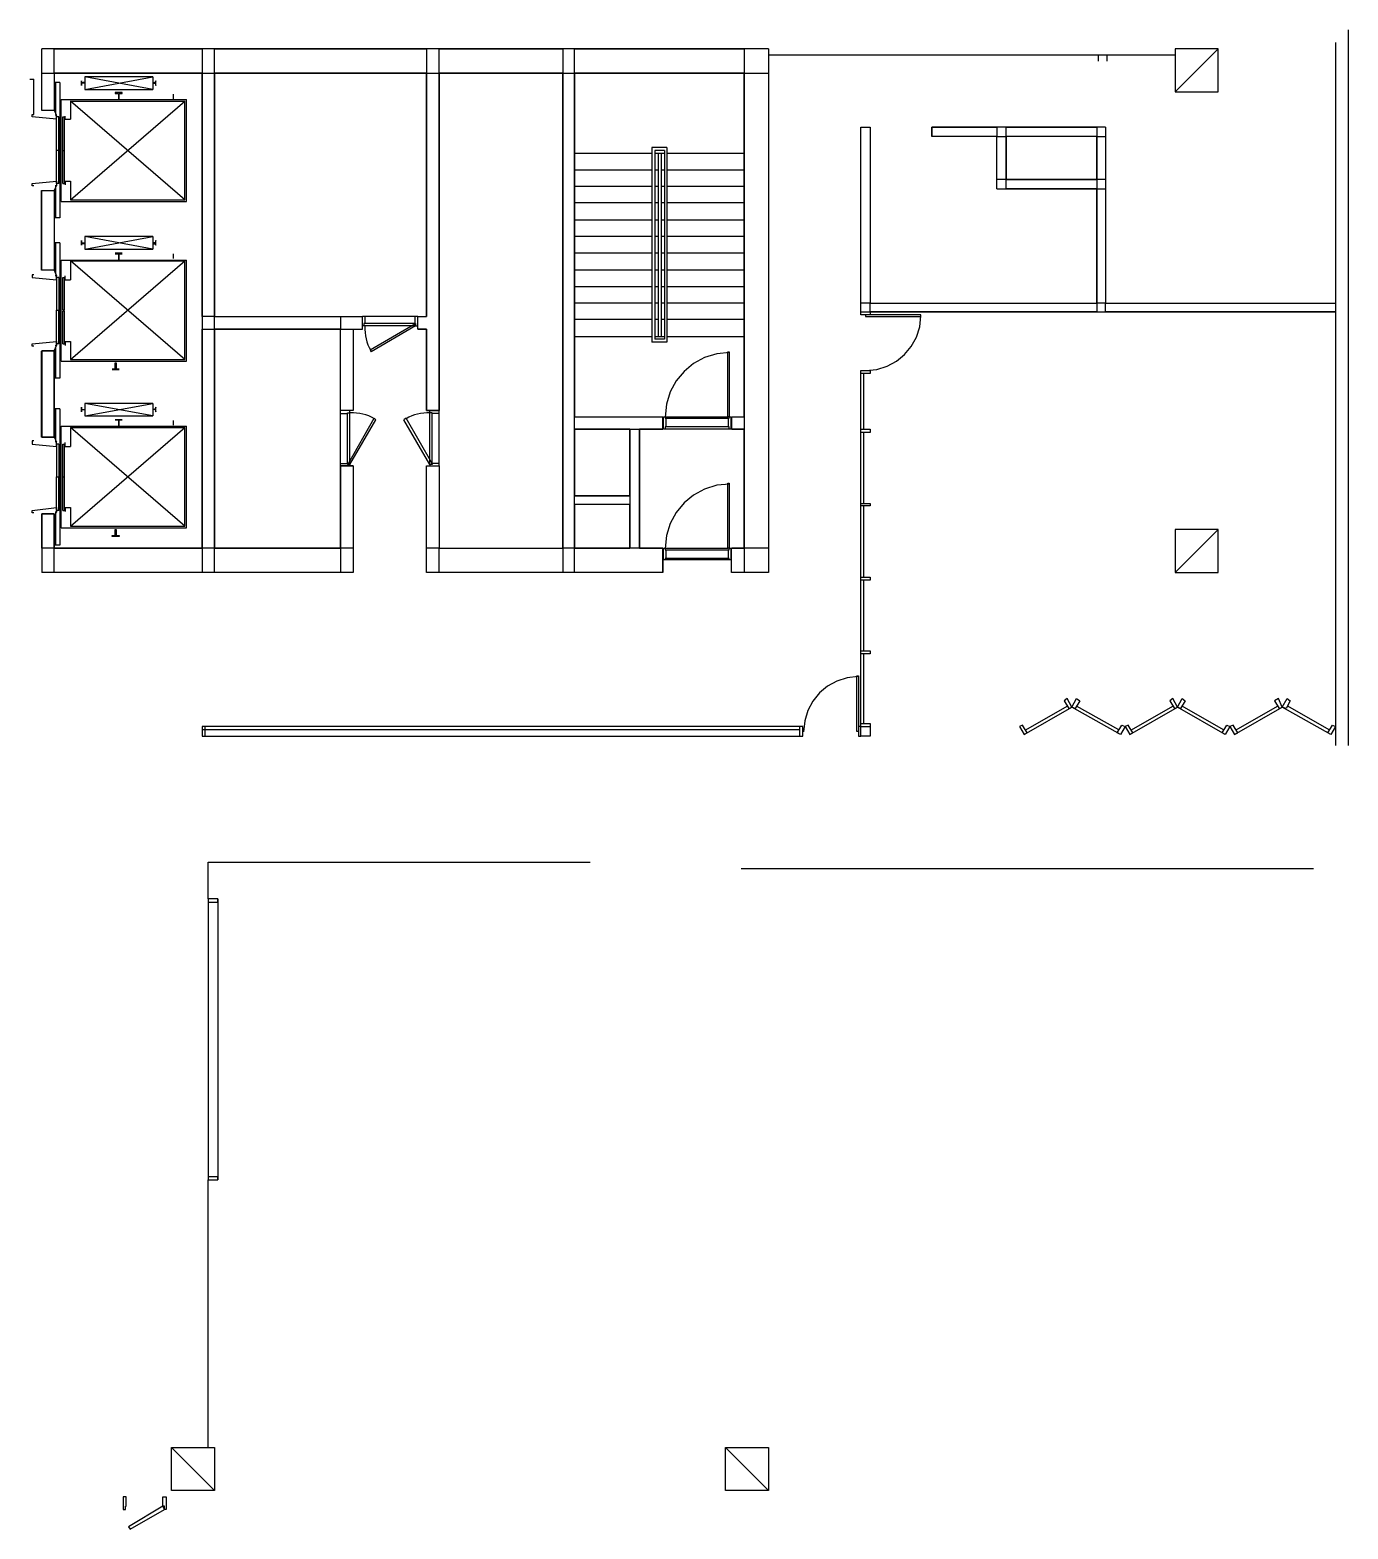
# Model space of a CAD drawing. Header units: millimetres. Extents: x -1062 to 473405, y -148599 to 38948.
# Drawn here: x 378830 to 400219, y -148599 to -124276 of the extents above; entities that cross this region are included whole.
import ezdxf

# ---------------------------------------------------------------- set-up
doc = ezdxf.new("R2010")
doc.units = ezdxf.units.MM
for name, color, linetype in [('COLUMN', 1, 'Continuous'), ('CORE_REF', 8, 'Continuous'), ('DOOR', 3, 'Continuous'), ('WALL', 7, 'Continuous'), ('WINDOW', 4, 'Continuous')]:
    doc.layers.add(name, color=color, linetype=linetype)

msp = doc.modelspace()

# ---------------------------------------------------------------- linework, layer by layer
at = {"layer": 'COLUMN'}
for p, q in [((397413.4, -125279), (398111.6, -124580.5)), ((398111.6, -124580.5), (397413.4, -124580.5)), ((397413.4, -124580.5), (397413.4, -125279)), ((398111.6, -125279), (398111.6, -124580.5)), ((397413.4, -125279), (398111.6, -125279)), ((397413.4, -133077.6), (398111.6, -132379.1)), ((398111.6, -132379.1), (397413.4, -132379.1)), ((397413.4, -132379.1), (397413.4, -133077.6)), ((398111.6, -133077.6), (398111.6, -132379.1)), ((397413.4, -133077.6), (398111.6, -133077.6)), ((381826.2, -147976.3), (381128, -147277.7)), ((381128, -147277.7), (381826.2, -147277.7)), ((381128, -147976.3), (381128, -147277.7)), ((381826.2, -147277.7), (381826.2, -147976.3)), ((390813, -147976.3), (390114.8, -147277.7)), ((390114.8, -147277.7), (390813, -147277.7)), ((390114.8, -147976.3), (390114.8, -147277.7)), ((390813, -147277.7), (390813, -147976.3)), ((381826.2, -147976.3), (381128, -147976.3)), ((390813, -147976.3), (390114.8, -147976.3))]:
    msp.add_line(p, q, dxfattribs=at)
at = {"layer": 'CORE_REF'}
for p, q in [((379312.9, -125126.6), (379224, -125126.6)), ((379249.4, -125634.7), (379249.4, -125126.6)), ((379312.9, -125126.6), (379312.9, -127323.9)), ((379668.3, -125177.4), (379668.3, -125101.2)), ((379668.3, -125101.2), (379668.3, -125126.6)), ((379668.3, -125126.6), (379693.7, -125126.6)), ((379693.7, -125139.3), (379668.3, -125139.3)), ((379668.3, -125139.3), (379668.3, -125177.4)), ((379719.1, -125126.6), (379693.7, -125126.6)), ((379719.1, -125139.3), (379693.7, -125139.3)), ((379719.1, -125240.9), (380823.4, -125037.7)), ((380823.4, -125037.7), (379719.1, -125037.7)), ((379719.1, -125037.7), (379719.1, -125240.9)), ((380823.4, -125240.9), (379719.1, -125037.7)), ((379719.1, -125240.9), (380823.4, -125240.9)), ((380823.4, -125037.7), (380823.4, -125240.9)), ((380823.4, -125126.6), (380848.8, -125126.6)), ((380823.4, -125139.3), (380848.8, -125139.3)), ((380861.5, -125126.6), (380848.8, -125126.6)), ((380848.8, -125139.3), (380861.5, -125139.3)), ((380874.2, -125101.2), (380861.5, -125126.6)), ((380861.5, -125139.3), (380874.2, -125177.4)), ((380874.2, -125177.4), (380874.2, -125101.2)), ((379338.3, -125406.1), (381369.2, -125406.1)), ((379338.3, -127057.2), (379338.3, -125406.1)), ((379490.6, -125431.5), (381343.8, -125431.5)), ((379490.6, -125431.5), (379490.6, -125723.6)), ((379490.6, -127031.8), (381343.8, -125431.5)), ((381343.8, -127031.8), (379490.6, -125431.5)), ((380328.3, -125291.7), (380214.1, -125291.7)), ((380214.1, -125291.7), (380214.1, -125304.4)), ((380214.1, -125304.4), (380264.9, -125304.4)), ((380264.9, -125304.4), (380264.9, -125342.5)), ((380264.9, -125342.5), (380264.9, -125406.1)), ((380264.9, -125406.1), (380277.6, -125406.1)), ((380277.6, -125342.5), (380277.6, -125304.4)), ((380277.6, -125304.4), (380328.3, -125304.4)), ((380277.6, -125406.1), (380277.6, -125342.5)), ((380328.3, -125304.4), (380328.3, -125291.7)), ((381153.4, -125317.1), (381153.4, -125393.3)), ((381343.8, -127031.8), (381343.8, -125431.5)), ((381369.2, -127057.2), (381369.2, -125406.1)), ((378868.6, -125685.5), (378868.6, -125647.4)), ((378868.6, -125647.4), (378894, -125647.4)), ((379262.1, -125723.6), (378868.6, -125685.5)), ((379224, -125583.9), (379262.1, -125660.1)), ((379262.1, -125660.1), (379236.7, -125660.1)), ((379262.1, -125723.6), (379262.1, -125660.1)), ((379262.1, -126765.1), (379262.1, -125685.5)), ((379300.2, -125685.5), (379262.1, -125685.5)), ((379300.2, -126765.1), (379300.2, -125685.5)), ((379363.7, -126231.6), (379363.7, -125685.5)), ((379363.7, -125685.5), (379389, -125685.5)), ((379389, -126231.6), (379389, -125685.5)), ((379401.7, -125723.6), (379401.7, -125672.8)), ((379401.7, -125723.6), (379490.6, -125723.6)), ((379300.2, -126231.6), (379262.1, -126231.6)), ((379363.7, -126765.1), (379363.7, -126231.6)), ((379363.7, -126231.6), (379389, -126231.6)), ((379389, -126765.1), (379389, -126231.6)), ((389162.8, -126180.8), (388921.7, -126180.8)), ((388921.7, -126180.8), (388921.7, -129343.5)), ((389124.8, -126231.6), (388972.4, -126231.6)), ((388972.4, -126231.6), (388972.4, -129292.6)), ((389124.8, -126231.6), (389124.8, -129292.6)), ((389162.8, -126180.8), (389162.8, -129343.5)), ((388921.7, -126282.4), (387665, -126282.4)), ((389124.8, -126282.4), (388972.4, -126282.4)), ((389023.2, -126282.4), (389023.2, -129254.5)), ((389074, -126282.4), (389074, -129254.5)), ((389124.8, -126282.4), (389112.1, -126282.4)), ((390419.5, -126282.4), (389162.8, -126282.4)), ((388921.7, -126549.2), (387665, -126549.2)), ((389023.2, -126549.2), (388972.4, -126549.2)), ((389124.8, -126549.2), (389074, -126549.2)), ((390419.5, -126549.2), (389162.8, -126549.2)), ((378868.6, -126765.1), (379262.1, -126727)), ((378868.6, -126803.2), (378868.6, -126765.1)), ((378894, -126803.2), (378868.6, -126803.2)), ((379224, -126879.4), (379262.1, -126803.2)), ((379262.1, -126803.2), (379236.7, -126803.2)), ((379249.4, -127323.9), (379249.4, -126815.9)), ((379262.1, -126727), (379262.1, -126803.2)), ((379300.2, -126765.1), (379262.1, -126765.1)), ((379363.7, -126765.1), (379389, -126765.1)), ((379401.7, -126727), (379401.7, -126790.5)), ((379401.7, -126727), (379490.6, -126727)), ((379490.6, -126727), (379490.6, -127031.8)), ((388921.7, -126815.9), (387665, -126815.9)), ((389023.2, -126815.9), (388972.4, -126815.9)), ((389124.8, -126815.9), (389074, -126815.9)), ((390419.5, -126815.9), (389162.8, -126815.9)), ((379338.3, -127057.2), (381369.2, -127057.2)), ((379490.6, -127031.8), (381343.8, -127031.8)), ((388921.7, -127082.6), (387665, -127082.6)), ((389023.2, -127082.6), (388972.4, -127082.6)), ((389124.8, -127082.6), (389074, -127082.6)), ((390419.5, -127082.6), (389162.8, -127082.6)), ((379312.9, -127323.9), (379224, -127323.9)), ((388921.7, -127362.1), (387665, -127362.1)), ((389023.2, -127362.1), (388972.4, -127362.1)), ((389124.8, -127362.1), (389074, -127362.1)), ((390419.5, -127362.1), (389162.8, -127362.1)), ((379668.3, -127768.5), (379668.3, -127692.3)), ((379668.3, -127692.3), (379668.3, -127730.4)), ((379719.1, -127832), (380823.4, -127628.8)), ((380823.4, -127628.8), (379719.1, -127628.8)), ((379719.1, -127628.8), (379719.1, -127832)), ((380823.4, -127832), (379719.1, -127628.8)), ((380823.4, -127628.8), (380823.4, -127832)), ((380874.2, -127692.3), (380861.5, -127730.4)), ((380874.2, -127768.5), (380874.2, -127692.3)), ((388921.7, -127628.8), (387665, -127628.8)), ((389023.2, -127628.8), (388972.4, -127628.8)), ((389124.8, -127628.8), (389074, -127628.8)), ((390419.5, -127628.8), (389162.8, -127628.8)), ((379312.9, -127730.4), (379224, -127730.4)), ((379249.4, -128238.4), (379249.4, -127730.4)), ((379312.9, -127730.4), (379312.9, -129927.7)), ((379668.3, -127730.4), (379693.7, -127730.4)), ((379693.7, -127743.1), (379668.3, -127743.1)), ((379668.3, -127743.1), (379668.3, -127768.5)), ((379693.7, -127730.4), (379719.1, -127730.4)), ((379719.1, -127743.1), (379693.7, -127743.1)), ((379719.1, -127730.4), (379719.1, -127743.1)), ((379719.1, -127832), (380823.4, -127832)), ((380328.3, -127895.5), (380214.1, -127895.5)), ((380214.1, -127908.2), (380264.9, -127908.2)), ((380264.9, -127908.2), (380264.9, -127946.3)), ((380277.6, -127946.3), (380277.6, -127908.2)), ((380277.6, -127908.2), (380328.3, -127908.2)), ((380848.8, -127730.4), (380823.4, -127730.4)), ((380823.4, -127730.4), (380823.4, -127743.1)), ((380823.4, -127743.1), (380848.8, -127743.1)), ((380861.5, -127730.4), (380848.8, -127730.4)), ((380848.8, -127743.1), (380861.5, -127743.1)), ((380861.5, -127743.1), (380874.2, -127768.5)), ((381153.4, -127908.2), (381153.4, -127984.4)), ((388921.7, -127895.5), (387665, -127895.5)), ((389023.2, -127895.5), (388972.4, -127895.5)), ((389124.8, -127895.5), (389074, -127895.5)), ((390419.5, -127895.5), (389162.8, -127895.5)), ((379224, -128174.9), (379262.1, -128263.8)), ((379338.3, -128009.8), (381369.2, -128009.8)), ((379338.3, -129648.3), (379338.3, -128009.8)), ((379490.6, -128022.5), (381343.8, -128022.5)), ((379490.6, -128022.5), (379490.6, -128327.3)), ((379490.6, -129622.9), (381343.8, -128022.5)), ((381343.8, -129622.9), (379490.6, -128022.5)), ((380264.9, -127946.3), (380264.9, -128009.8)), ((380264.9, -128009.8), (380277.6, -128009.8)), ((380277.6, -128009.8), (380277.6, -127946.3)), ((381343.8, -129622.9), (381343.8, -128022.5)), ((381369.2, -129648.3), (381369.2, -128009.8)), ((388921.7, -128174.9), (387665, -128174.9)), ((389023.2, -128174.9), (388972.4, -128174.9)), ((389124.8, -128174.9), (389074, -128174.9)), ((390419.5, -128174.9), (389162.8, -128174.9)), ((378894, -128251.1), (378868.6, -128251.1)), ((378868.6, -128251.1), (378868.6, -128289.2)), ((378868.6, -128289.2), (379262.1, -128327.3)), ((379262.1, -128263.8), (379236.7, -128263.8)), ((379262.1, -128327.3), (379262.1, -128263.8)), ((379262.1, -128289.2), (379262.1, -128822.7)), ((379300.2, -128289.2), (379262.1, -128289.2)), ((379300.2, -128289.2), (379300.2, -128822.7)), ((379363.7, -128822.7), (379363.7, -128289.2)), ((379363.7, -128289.2), (379389, -128289.2)), ((379389, -128822.7), (379389, -128289.2)), ((379401.7, -128327.3), (379401.7, -128263.8)), ((379401.7, -128327.3), (379490.6, -128327.3)), ((388921.7, -128441.7), (387665, -128441.7)), ((389023.2, -128441.7), (388972.4, -128441.7)), ((389124.8, -128441.7), (389074, -128441.7)), ((390419.5, -128441.7), (389162.8, -128441.7)), ((379262.1, -129368.9), (379262.1, -128822.7)), ((379262.1, -128822.7), (379300.2, -128822.7)), ((379300.2, -129368.9), (379300.2, -128822.7)), ((379389, -128822.7), (379363.7, -128822.7)), ((379363.7, -129368.9), (379363.7, -128835.4)), ((379389, -128835.4), (379363.7, -128835.4)), ((379389, -129368.9), (379389, -128835.4)), ((388921.7, -128708.4), (387665, -128708.4)), ((389023.2, -128708.4), (388972.4, -128708.4)), ((389124.8, -128708.4), (389074, -128708.4)), ((390419.5, -128708.4), (389162.8, -128708.4)), ((388921.7, -128975.1), (387665, -128975.1)), ((389023.2, -128975.1), (388972.4, -128975.1)), ((389124.8, -128975.1), (389074, -128975.1)), ((390419.5, -128975.1), (389162.8, -128975.1)), ((378868.6, -129368.9), (379262.1, -129330.8)), ((378868.6, -129407), (378868.6, -129368.9)), ((379224, -129483.2), (379262.1, -129394.3)), ((379262.1, -129394.3), (379236.7, -129394.3)), ((379262.1, -129330.8), (379262.1, -129394.3)), ((379300.2, -129368.9), (379262.1, -129368.9)), ((379363.7, -129368.9), (379389, -129368.9)), ((379401.7, -129330.8), (379401.7, -129394.3)), ((379401.7, -129330.8), (379490.6, -129330.8)), ((379490.6, -129330.8), (379490.6, -129622.9)), ((388921.7, -129254.5), (387665, -129254.5)), ((389162.8, -129343.5), (388921.7, -129343.5)), ((389023.2, -129254.5), (388972.4, -129254.5)), ((389124.8, -129292.6), (388972.4, -129292.6)), ((389124.8, -129254.5), (389023.2, -129254.5)), ((389124.8, -129254.5), (389112.1, -129254.5)), ((390419.5, -129254.5), (389162.8, -129254.5)), ((378894, -129407), (378868.6, -129407)), ((379249.4, -129927.7), (379249.4, -129419.7)), ((379490.6, -129622.9), (381343.8, -129622.9)), ((379338.3, -129648.3), (381369.2, -129648.3)), ((380163.3, -129775.3), (380214.1, -129775.3)), ((380277.6, -129788), (380163.3, -129788)), ((380214.1, -129737.2), (380214.1, -129673.7)), ((380214.1, -129673.7), (380226.8, -129673.7)), ((380214.1, -129775.3), (380214.1, -129737.2)), ((380226.8, -129673.7), (380226.8, -129737.2)), ((380226.8, -129737.2), (380226.8, -129775.3)), ((380226.8, -129775.3), (380277.6, -129775.3)), ((379312.9, -129927.7), (379224, -129927.7)), ((379719.1, -130537.4), (380823.4, -130334.2)), ((380823.4, -130334.2), (379719.1, -130334.2)), ((379719.1, -130334.2), (379719.1, -130537.4)), ((380823.4, -130537.4), (379719.1, -130334.2)), ((380823.4, -130334.2), (380823.4, -130537.4)), ((379312.9, -130423.1), (379224, -130423.1)), ((379249.4, -130943.8), (379249.4, -130423.1)), ((379312.9, -130423.1), (379312.9, -132633.1)), ((379668.3, -130473.9), (379668.3, -130397.7)), ((379668.3, -130397.7), (379668.3, -130423.1)), ((379668.3, -130423.1), (379668.3, -130435.8)), ((379668.3, -130435.8), (379693.7, -130435.8)), ((379668.3, -130435.8), (379668.3, -130473.9)), ((379693.7, -130435.8), (379719.1, -130435.8)), ((379719.1, -130537.4), (380823.4, -130537.4)), ((380214.1, -130600.9), (380264.9, -130600.9)), ((380328.3, -130600.9), (380214.1, -130600.9)), ((380264.9, -130600.9), (380264.9, -130613.6)), ((380264.9, -130613.6), (380264.9, -130639)), ((380277.6, -130613.6), (380277.6, -130600.9)), ((380277.6, -130600.9), (380328.3, -130600.9)), ((380277.6, -130639), (380277.6, -130613.6)), ((380848.8, -130435.8), (380823.4, -130435.8)), ((380861.5, -130435.8), (380848.8, -130435.8)), ((380874.2, -130397.7), (380861.5, -130423.1)), ((380861.5, -130423.1), (380861.5, -130435.8)), ((380861.5, -130435.8), (380874.2, -130473.9)), ((380874.2, -130473.9), (380874.2, -130397.7)), ((381153.4, -130613.6), (381153.4, -130689.8)), ((379338.3, -130702.5), (381369.2, -130702.5)), ((379338.3, -132353.7), (379338.3, -130702.5)), ((379490.6, -130727.9), (381343.8, -130727.9)), ((379490.6, -130727.9), (379490.6, -131032.7)), ((379490.6, -132328.3), (381343.8, -130727.9)), ((381343.8, -132328.3), (379490.6, -130727.9)), ((380264.9, -130639), (380264.9, -130651.7)), ((380264.9, -130651.7), (380264.9, -130702.5)), ((380264.9, -130702.5), (380277.6, -130702.5)), ((380277.6, -130651.7), (380277.6, -130639)), ((380277.6, -130702.5), (380277.6, -130651.7)), ((381343.8, -132328.3), (381343.8, -130727.9)), ((381369.2, -132353.7), (381369.2, -130702.5)), ((378894, -130943.8), (378868.6, -130943.8)), ((378868.6, -130943.8), (378868.6, -130994.6)), ((378868.6, -130994.6), (379262.1, -131032.7)), ((379224, -130880.3), (379262.1, -130956.5)), ((379262.1, -130956.5), (379236.7, -130956.5)), ((379262.1, -131032.7), (379262.1, -130956.5)), ((379262.1, -130994.6), (379262.1, -131528.1)), ((379300.2, -130994.6), (379262.1, -130994.6)), ((379300.2, -130994.6), (379300.2, -131528.1)), ((379363.7, -131528.1), (379363.7, -130994.6)), ((379363.7, -130994.6), (379389, -130994.6)), ((379389, -131528.1), (379389, -130994.6)), ((379401.7, -131032.7), (379401.7, -130969.2)), ((379401.7, -131032.7), (379490.6, -131032.7)), ((379262.1, -132074.2), (379262.1, -131528.1)), ((379262.1, -131528.1), (379300.2, -131528.1)), ((379300.2, -132074.2), (379300.2, -131528.1)), ((379363.7, -132074.2), (379363.7, -131528.1)), ((379363.7, -131528.1), (379389, -131528.1)), ((379389, -132074.2), (379389, -131528.1)), ((378868.6, -132074.2), (379262.1, -132023.4)), ((379262.1, -132023.4), (379262.1, -132099.6)), ((379401.7, -132023.4), (379401.7, -132086.9)), ((379401.7, -132023.4), (379490.6, -132023.4)), ((379490.6, -132023.4), (379490.6, -132328.3)), ((378868.6, -132112.3), (378868.6, -132074.2)), ((378894, -132112.3), (378868.6, -132112.3)), ((379224, -132175.8), (379262.1, -132099.6)), ((379262.1, -132099.6), (379236.7, -132099.6)), ((379249.4, -132633.1), (379249.4, -132112.3)), ((379300.2, -132074.2), (379262.1, -132074.2)), ((379363.7, -132074.2), (379389, -132074.2)), ((379338.3, -132353.7), (381369.2, -132353.7)), ((379490.6, -132328.3), (381343.8, -132328.3)), ((380163.3, -132480.7), (380214.1, -132480.7)), ((380163.3, -132493.4), (380163.3, -132480.7)), ((380277.6, -132493.4), (380163.3, -132493.4)), ((380214.1, -132442.6), (380214.1, -132379.1)), ((380214.1, -132379.1), (380226.8, -132379.1)), ((380214.1, -132468), (380214.1, -132442.6)), ((380214.1, -132480.7), (380214.1, -132468)), ((380226.8, -132379.1), (380226.8, -132442.6)), ((380226.8, -132442.6), (380226.8, -132468)), ((380226.8, -132468), (380226.8, -132480.7)), ((380226.8, -132480.7), (380277.6, -132480.7)), ((380277.6, -132480.7), (380277.6, -132493.4)), ((379312.9, -132633.1), (379224, -132633.1))]:
    msp.add_line(p, q, dxfattribs=at)
at = {"layer": 'DOOR'}
for p, q in [((392310.8, -128848.1), (392463.1, -128848.1)), ((392310.8, -128898.9), (392310.8, -128848.1)), ((392463.1, -128898.9), (392310.8, -128898.9)), ((392386.9, -128898.9), (392386.9, -128924.3)), ((393288.1, -128898.9), (392386.9, -128898.9)), ((392463.1, -128848.1), (392463.1, -128898.9)), ((393288.1, -128924.3), (393288.1, -128898.9)), ((384225.2, -129076.7), (384225.2, -128924.3)), ((384263.2, -128924.3), (384225.2, -128924.3)), ((384250.6, -129076.7), (384225.2, -129076.7)), ((384263.2, -129038.6), (384250.6, -129038.6)), ((384250.6, -129038.6), (384250.6, -129076.7)), ((385075.6, -129038.6), (384250.6, -129038.6)), ((385088.3, -129076.7), (384250.6, -129076.7)), ((385075.6, -128924.3), (384263.2, -128924.3)), ((384263.2, -128924.3), (384263.2, -129038.6)), ((384263.6, -129084.3), (384263.7, -129135.3)), ((384263.7, -129135.3), (384267.3, -129186)), ((385075.6, -129051.3), (384352.1, -129470.5)), ((385088.3, -129076.7), (384364.8, -129495.9)), ((385126.4, -128924.3), (385075.6, -128924.3)), ((385075.6, -128924.3), (385075.6, -129038.6)), ((385075.6, -129038.6), (385088.3, -129038.6)), ((385088.3, -129076.7), (385075.6, -129051.3)), ((385088.3, -129038.6), (385088.3, -129076.7)), ((385088.3, -129076.7), (385126.4, -129076.7)), ((385126.4, -129076.7), (385126.4, -128924.3)), ((392386.9, -128924.3), (393288.1, -128924.3)), ((393214.9, -129260.5), (393268.2, -129094.1)), ((393268.2, -129094.1), (393288.1, -128915.1)), ((384267.3, -129186), (384274.3, -129236.1)), ((384274.3, -129236.1), (384284.7, -129285.7)), ((384284.7, -129285.7), (384298.4, -129334.4)), ((384298.4, -129334.4), (384315.4, -129382.1)), ((384315.4, -129382.1), (384335.7, -129428.6)), ((393131.9, -129411), (393214.9, -129260.5)), ((384335.7, -129428.6), (384359.2, -129473.8)), ((384352.1, -129470.5), (384364.8, -129495.9)), ((389777, -129590.9), (389599.1, -129687.5)), ((389973.6, -129529.9), (389777, -129590.9)), ((390184.6, -129508.6), (389973.6, -129529.9)), ((390152.9, -130550.1), (390152.9, -129495.9)), ((390152.9, -129495.9), (390178.3, -129495.9)), ((390178.3, -129495.9), (390178.3, -130550.1)), ((392890.5, -129649.9), (393022.5, -129541.9)), ((393022.5, -129541.9), (393131.9, -129411)), ((389444.2, -129815.5), (389316.3, -129970.6)), ((389599.1, -129687.5), (389444.2, -129815.5)), ((392310.8, -129800.7), (392463.1, -129800.7)), ((392310.8, -129851.5), (392310.8, -129800.7)), ((392463.1, -129851.5), (392310.8, -129851.5)), ((392393.3, -129800.7), (392572.3, -129782.8)), ((392463.1, -129800.7), (392463.1, -129851.5)), ((392572.3, -129782.8), (392739.2, -129731.3)), ((392739.2, -129731.3), (392890.5, -129649.9)), ((389316.3, -129970.6), (389219.7, -130148.6)), ((389158.7, -130345.2), (389137.5, -130556.4)), ((389219.7, -130148.6), (389158.7, -130345.2)), ((384022.1, -130448.5), (383869.8, -130448.5)), ((383869.8, -130499.3), (383869.8, -130448.5)), ((383869.8, -131312.2), (383869.8, -130499.3)), ((383869.8, -130499.3), (383984, -130499.3)), ((383984, -130499.3), (383984, -130486.6)), ((383984, -130486.6), (384022.1, -130486.6)), ((383984, -131312.2), (383984, -130486.6)), ((383996.7, -131312.2), (384415.6, -130575.5)), ((384022.1, -130486.6), (384022.1, -130448.5)), ((384022.1, -131324.9), (384022.1, -130486.6)), ((384022.1, -131324.9), (384441, -130600.9)), ((384080.6, -130487.1), (384029.7, -130487)), ((384131.2, -130490.6), (384080.6, -130487.1)), ((384181.4, -130497.6), (384131.2, -130490.6)), ((384230.9, -130508), (384181.4, -130497.6)), ((384279.6, -130521.7), (384230.9, -130508)), ((384327.2, -130538.8), (384279.6, -130521.7)), ((384373.8, -130559.1), (384327.2, -130538.8)), ((384419, -130582.6), (384373.8, -130559.1)), ((384415.6, -130575.5), (384441, -130600.9)), ((384936, -130575.5), (384897.9, -130600.9)), ((385316.8, -131324.9), (384897.9, -130600.9)), ((384977.8, -130559.1), (384932.6, -130582.6)), ((385354.9, -131312.2), (384936, -130575.5)), ((385024.3, -130538.8), (384977.8, -130559.1)), ((385072, -130521.7), (385024.3, -130538.8)), ((385120.7, -130508), (385072, -130521.7)), ((385170.2, -130497.6), (385120.7, -130508)), ((385220.3, -130490.6), (385170.2, -130497.6)), ((385271, -130487.1), (385220.3, -130490.6)), ((385321.9, -130487), (385271, -130487.1)), ((385316.8, -130486.6), (385316.8, -130448.5)), ((385316.8, -130448.5), (385469.1, -130448.5)), ((385354.9, -130486.6), (385316.8, -130486.6)), ((385316.8, -131324.9), (385316.8, -130486.6)), ((385354.9, -130499.3), (385354.9, -130486.6)), ((385354.9, -131312.2), (385354.9, -130486.6)), ((385469.1, -130499.3), (385354.9, -130499.3)), ((385469.1, -130499.3), (385469.1, -130448.5)), ((385469.1, -131312.2), (385469.1, -130499.3)), ((389112.1, -130753.3), (389112.1, -130550.1)), ((389112.1, -130550.1), (389137.5, -130550.1)), ((389137.5, -130550.1), (389137.5, -130575.5)), ((389137.5, -130550.1), (390152.9, -130550.1)), ((389137.5, -130575.5), (389150.1, -130575.5)), ((389150.1, -130575.5), (389150.1, -130715.2)), ((389150.1, -130575.5), (390165.6, -130575.5)), ((390178.3, -130550.1), (390152.9, -130550.1)), ((390165.6, -130715.2), (390165.6, -130575.5)), ((390165.6, -130575.5), (390178.3, -130575.5)), ((390178.3, -130575.5), (390178.3, -130550.1)), ((390178.3, -130550.1), (390203.7, -130550.1)), ((390203.7, -130550.1), (390203.7, -130753.3)), ((389137.5, -130753.3), (389112.1, -130753.3)), ((389137.5, -130715.2), (389137.5, -130753.3)), ((389150.1, -130715.2), (389137.5, -130715.2)), ((390178.3, -130753.3), (389137.5, -130753.3)), ((390165.6, -130715.2), (389150.1, -130715.2)), ((390178.3, -130715.2), (390165.6, -130715.2)), ((390178.3, -130753.3), (390178.3, -130715.2)), ((390203.7, -130753.3), (390178.3, -130753.3)), ((383869.8, -131350.3), (383869.8, -131312.2)), ((383869.8, -131312.2), (383984, -131312.2)), ((383984, -131312.2), (383984, -131324.9)), ((383984, -131324.9), (384022.1, -131324.9)), ((384022.1, -131324.9), (383996.7, -131312.2)), ((384022.1, -131324.9), (384022.1, -131350.3)), ((385316.8, -131324.9), (385354.9, -131312.2)), ((385354.9, -131324.9), (385316.8, -131324.9)), ((385316.8, -131324.9), (385316.8, -131350.3)), ((385469.1, -131312.2), (385354.9, -131312.2)), ((385354.9, -131312.2), (385354.9, -131324.9)), ((385469.1, -131350.3), (385469.1, -131312.2)), ((384022.1, -131350.3), (383869.8, -131350.3)), ((385316.8, -131350.3), (385469.1, -131350.3)), ((389599.1, -131821.3), (389444.2, -131949.3)), ((389777, -131724.7), (389599.1, -131821.3)), ((389973.6, -131663.7), (389777, -131724.7)), ((390184.6, -131642.4), (389973.6, -131663.7)), ((390152.9, -132683.9), (390152.9, -131629.7)), ((390152.9, -131629.7), (390178.3, -131629.7)), ((390178.3, -131629.7), (390178.3, -132683.9)), ((389444.2, -131949.3), (389316.3, -132104.4)), ((389219.7, -132282.4), (389158.7, -132479.1)), ((389316.3, -132104.4), (389219.7, -132282.4)), ((389158.7, -132479.1), (389137.5, -132690.2)), ((389112.1, -132874.4), (389112.1, -132683.9)), ((389112.1, -132683.9), (389137.5, -132683.9)), ((389137.5, -132683.9), (389137.5, -132709.3)), ((389137.5, -132683.9), (390152.9, -132683.9)), ((389137.5, -132709.3), (389150.1, -132709.3)), ((389150.1, -132709.3), (389150.1, -132849)), ((389150.1, -132709.3), (390165.6, -132709.3)), ((390178.3, -132683.9), (390152.9, -132683.9)), ((390165.6, -132849), (390165.6, -132709.3)), ((390165.6, -132709.3), (390178.3, -132709.3)), ((390178.3, -132709.3), (390178.3, -132683.9)), ((390178.3, -132683.9), (390203.7, -132683.9)), ((390203.7, -132683.9), (390203.7, -132874.4)), ((389137.5, -132874.4), (389112.1, -132874.4)), ((389137.5, -132849), (389137.5, -132874.4)), ((389150.1, -132849), (389137.5, -132849)), ((390178.3, -132874.4), (389137.5, -132874.4)), ((390165.6, -132849), (389150.1, -132849)), ((390178.3, -132849), (390165.6, -132849)), ((390178.3, -132874.4), (390178.3, -132849)), ((390203.7, -132874.4), (390178.3, -132874.4)), ((391773.7, -134923.3), (391642.8, -135032.7)), ((391924, -134840.1), (391773.7, -134923.3)), ((392090.3, -134786.9), (391924, -134840.1)), ((392269.2, -134767), (392090.3, -134786.9)), ((392247.3, -135656), (392247.3, -134754.2)), ((392247.3, -134754.2), (392272.7, -134754.2)), ((392272.7, -134754.2), (392272.7, -135656)), ((391534.9, -135164.8), (391453.5, -135316.2)), ((391642.8, -135032.7), (391534.9, -135164.8)), ((391453.5, -135316.2), (391402.1, -135483.2)), ((391371.5, -135579.8), (391320.7, -135579.8)), ((391371.5, -135732.2), (391371.5, -135579.8)), ((391402.1, -135483.2), (391384.2, -135662.3)), ((392272.7, -135656), (392247.3, -135656)), ((392310.8, -135579.8), (392272.7, -135579.8)), ((392272.7, -135579.8), (392272.7, -135732.2)), ((391320.7, -135732.2), (391371.5, -135732.2)), ((392272.7, -135732.2), (392310.8, -135732.2))]:
    msp.add_line(p, q, dxfattribs=at)
at = {"layer": 'WALL'}
for p, q in [((390813, -124580.5), (379020.9, -124580.5)), ((379020.9, -125583.9), (379020.9, -124580.5)), ((390813, -124580.5), (390813, -133077.6)), ((397413.4, -124682.1), (390813, -124682.1)), ((396169.5, -124783.7), (396169.5, -124682.1)), ((396309.1, -124783.7), (396309.1, -124682.1)), ((379224, -124974.2), (381623.1, -124974.2)), ((379224, -124974.2), (379224, -125583.9)), ((381623.1, -124974.2), (381623.1, -132683.9)), ((381826.2, -124974.2), (385266, -124974.2)), ((381826.2, -128924.3), (381826.2, -124974.2)), ((385266, -124974.2), (385266, -128924.3)), ((385469.1, -124974.2), (387474.6, -124974.2)), ((385469.1, -130448.5), (385469.1, -124974.2)), ((387474.6, -124974.2), (387474.6, -132683.9)), ((387665, -124974.2), (390419.5, -124974.2)), ((387665, -130550.1), (387665, -124974.2)), ((390419.5, -130550.1), (390419.5, -124974.2)), ((390419.5, -124974.2), (390419.5, -132683.9)), ((378830.5, -125075.8), (378894, -125075.8)), ((378894, -125647.4), (378894, -125075.8)), ((379224, -125583.9), (379020.9, -125583.9)), ((392310.8, -128848.1), (392310.8, -125850.6)), ((392310.8, -125850.6), (392463.1, -125850.6)), ((392463.1, -125850.6), (392463.1, -128708.4)), ((393465.8, -125850.6), (393465.8, -126003)), ((396283.7, -125850.6), (393465.8, -125850.6)), ((396283.7, -125850.6), (396283.7, -128708.4)), ((394519.4, -126003), (393465.8, -126003)), ((394519.4, -126854), (394519.4, -126003)), ((396144.1, -126003), (394671.7, -126003)), ((394671.7, -126701.6), (394671.7, -126003)), ((396144.1, -126003), (396144.1, -126701.6)), ((396144.1, -126701.6), (394671.7, -126701.6)), ((379020.9, -128174.9), (379020.9, -126879.4)), ((379020.9, -126879.4), (379224, -126879.4)), ((379224, -126879.4), (379224, -128174.9)), ((394519.4, -126854), (396144.1, -126854)), ((396144.1, -126854), (396144.1, -128708.4)), ((396144.1, -126854), (396283.7, -126854)), ((379224, -128174.9), (379020.9, -128174.9)), ((392310.8, -128848.1), (400015.5, -128848.1)), ((392463.1, -128708.4), (396144.1, -128708.4)), ((396283.7, -128708.4), (400015.5, -128708.4)), ((400015.5, -128708.4), (400015.5, -128848.1)), ((381826.2, -128924.3), (384225.2, -128924.3)), ((381826.2, -132683.9), (381826.2, -129127.5)), ((381826.2, -129127.5), (383869.8, -129127.5)), ((383869.8, -130448.5), (383869.8, -129127.5)), ((384072.9, -129127.5), (384225.2, -129127.5)), ((384072.9, -129127.5), (384072.9, -130448.5)), ((384225.2, -129127.5), (384225.2, -128924.3)), ((385126.4, -128924.3), (385266, -128924.3)), ((385126.4, -129127.5), (385126.4, -128924.3)), ((385126.4, -129127.5), (385266, -129127.5)), ((385266, -129127.5), (385266, -130448.5)), ((379224, -129483.2), (379020.9, -129483.2)), ((379020.9, -129483.2), (379020.9, -130880.3)), ((379224, -130880.3), (379224, -129483.2)), ((384072.9, -130448.5), (383869.8, -130448.5)), ((385266, -130448.5), (385469.1, -130448.5)), ((387665, -132683.9), (387665, -130550.1)), ((387665, -130550.1), (389099.4, -130550.1)), ((389099.4, -130753.3), (389099.4, -130550.1)), ((390216.4, -130550.1), (390419.5, -130550.1)), ((390216.4, -130550.1), (390216.4, -130753.3)), ((390419.5, -130550.1), (390419.5, -132683.9)), ((387665, -130753.3), (389099.4, -130753.3)), ((388566.3, -130753.3), (388566.3, -132683.9)), ((388718.6, -130753.3), (388718.6, -132683.9)), ((390216.4, -130753.3), (390419.5, -130753.3)), ((379020.9, -130880.3), (379224, -130880.3)), ((384072.9, -131350.3), (383869.8, -131350.3)), ((383869.8, -131350.3), (383869.8, -132683.9)), ((384072.9, -131350.3), (384072.9, -133077.6)), ((385266, -133077.6), (385266, -131350.3)), ((385266, -131350.3), (385469.1, -131350.3)), ((385469.1, -131350.3), (385469.1, -132683.9)), ((388566.3, -131832.9), (387665, -131832.9)), ((388566.3, -131972.6), (387665, -131972.6)), ((379224, -132125), (379020.9, -132125)), ((379020.9, -132125), (379020.9, -133077.6)), ((379224, -132683.9), (379224, -132125)), ((381623.1, -132683.9), (379224, -132683.9)), ((381521.5, -132683.9), (381623.1, -132683.9)), ((383869.8, -132683.9), (381826.2, -132683.9)), ((385469.1, -132683.9), (387474.6, -132683.9)), ((389099.4, -132683.9), (387665, -132683.9)), ((389099.4, -133077.6), (389099.4, -132683.9)), ((390419.5, -132683.9), (390216.4, -132683.9)), ((390216.4, -133077.6), (390216.4, -132683.9)), ((384072.9, -133077.6), (379020.9, -133077.6)), ((389099.4, -133077.6), (385266, -133077.6)), ((390813, -133077.6), (390216.4, -133077.6)), ((381724.6, -138374.1), (381724.6, -137777.1)), ((381724.6, -137777.1), (387918.9, -137777.1)), ((381826.2, -138374.1), (381724.6, -138374.1)), ((381724.6, -147277.7), (381724.6, -142933.8))]:
    msp.add_line(p, q, dxfattribs=at)
for points in [[(381623.1, -124974.2), (379224, -124974.2), (379224, -124580.5), (381623.1, -124580.5), (381623.1, -124974.2)], [(381826.2, -124580.5), (385266, -124580.5), (385266, -124974.2), (381826.2, -124974.2), (381826.2, -124580.5)], [(387474.6, -124580.5), (387474.6, -124974.2), (385469.1, -124974.2), (385469.1, -124580.5), (387474.6, -124580.5)], [(390419.5, -124580.5), (390419.5, -124974.2), (387665, -124974.2), (387665, -124580.5), (390419.5, -124580.5)], [(379020.9, -124974.2), (379224, -124974.2), (379224, -125583.9), (379020.9, -125583.9), (379020.9, -124974.2)], [(381826.2, -124974.2), (381826.2, -128924.3), (381623.1, -128924.3), (381623.1, -124974.2), (381826.2, -124974.2)], [(385126.4, -128924.3), (385266, -128924.3), (385266, -124974.2), (385469.1, -124974.2), (385469.1, -128924.3), (385469.1, -129127.5), (385469.1, -130448.5), (385266, -130448.5), (385266, -129127.5), (385126.4, -129127.5), (385126.4, -128924.3)], [(387474.6, -130550.1), (387474.6, -124974.2), (387665, -124974.2), (387665, -130550), (389100, -130550), (389100, -130755), (388720, -130755), (388720, -132683.9), (389099.4, -132683.9), (389099.4, -133077.6), (387665, -133077.6), (387665, -132683.9), (387474.6, -132683.9), (387474.6, -130550.1)], [(390215, -130550), (390419.5, -130550), (390419.5, -124974.2), (390813, -124974.2), (390813, -130550.1), (390813, -132683.9), (390419.5, -132683.9), (390419.5, -130755), (390215, -130755), (390215, -130550)], [(392310.8, -125850.6), (392463.1, -125850.6), (392463.1, -128708.4), (392310.8, -128708.4), (392310.8, -125850.6)], [(394519.4, -125850.6), (394519.4, -126003), (393465.8, -126003), (393465.8, -125850.6), (394519.4, -125850.6)], [(396144.1, -125850.6), (396144.1, -126003), (394671.7, -126003), (394671.7, -125850.6), (396144.1, -125850.6)], [(394671.7, -126003), (394671.7, -126701.6), (394519.4, -126701.6), (394519.4, -126003), (394671.7, -126003)], [(396283.7, -126003), (396283.7, -126701.6), (396144.1, -126701.6), (396144.1, -126003), (396283.7, -126003)], [(394671.7, -126854), (394671.7, -126701.6), (396144.1, -126701.6), (396144.1, -126854), (394671.7, -126854)], [(379224, -126880), (379225, -126880), (379225, -128175), (379020, -128175), (379020, -126880), (379020.9, -126880), (379020.9, -126879.4), (379224, -126879.4), (379224, -126880)], [(396283.7, -126854), (396283.7, -128708.4), (396144.1, -128708.4), (396144.1, -126854), (396283.7, -126854)], [(396144.1, -128708.4), (396144.1, -128848.1), (392463.1, -128848.1), (392463.1, -128708.4), (396144.1, -128708.4)], [(400015.5, -128848.1), (396283.7, -128848.1), (396283.7, -128708.4), (400015.5, -128708.4), (400015.5, -128848.1)], [(381826.2, -129127.5), (381826.2, -132683.9), (381623.1, -132683.9), (381623.1, -129127.5), (381826.2, -129127.5)], [(381826.2, -128924.3), (383869.8, -128924.3), (383869.8, -129127.5), (381826.2, -129127.5), (381826.2, -128924.3)], [(384072.9, -129127.5), (384072.9, -130448.5), (383869.8, -130448.5), (383869.8, -129127.5), (384072.9, -129127.5)], [(379224, -129483.2), (379224, -129485), (379225, -129485), (379225, -130880), (379224, -130880), (379224, -130880.3), (379020.9, -130880.3), (379020.9, -130880), (379020, -130880), (379020, -129485), (379020.9, -129485), (379020.9, -129483.2), (379224, -129483.2)], [(388565, -131832.9), (388565, -130755), (387665, -130755), (387665, -131832.9), (388565, -131832.9)], [(384072.9, -131350.3), (384072.9, -132683.9), (383869.8, -132683.9), (383869.8, -131350.3), (384072.9, -131350.3)], [(385266, -131350.3), (385469.1, -131350.3), (385469.1, -132683.9), (385266, -132683.9), (385266, -131350.3)], [(388565, -132683.9), (388565, -131975), (387665, -131975), (387665, -132683.9), (388565, -132683.9)], [(379224, -132125), (379224, -132683.9), (379020.9, -132683.9), (379020.9, -132125), (379224, -132125)], [(381623.1, -132683.9), (381623.1, -133077.6), (379224, -133077.6), (379224, -132683.9), (381623.1, -132683.9)], [(383869.8, -132683.9), (383869.8, -133077.6), (381826.2, -133077.6), (381826.2, -132683.9), (383869.8, -132683.9)], [(385469.1, -132683.9), (387474.6, -132683.9), (387474.6, -133077.6), (385469.1, -133077.6), (385469.1, -132683.9)], [(390216.4, -132683.9), (390419.5, -132683.9), (390419.5, -133077.6), (390216.4, -133077.6), (390216.4, -132683.9)]]:
    msp.add_lwpolyline(points, close=True, dxfattribs=at)
at = {"layer": 'WINDOW'}
for p, q in [((400218.6, -124275.6), (400218.6, -135884.6)), ((400015.5, -124478.9), (400015.5, -129508.6)), ((400015.5, -129508.6), (400015.5, -135884.6)), ((392310.8, -135579.8), (392310.8, -129851.5)), ((392361.5, -130753.3), (392361.5, -129851.5)), ((392310.8, -130753.3), (392463.1, -130753.3)), ((392310.8, -130804.1), (392310.8, -130753.3)), ((392463.1, -130804.1), (392310.8, -130804.1)), ((392361.5, -131959.9), (392361.5, -130804.1)), ((392463.1, -130753.3), (392463.1, -130804.1)), ((392310.8, -131959.9), (392463.1, -131959.9)), ((392310.8, -131998), (392310.8, -131959.9)), ((392463.1, -131998), (392310.8, -131998)), ((392361.5, -133153.8), (392361.5, -131998)), ((392463.1, -131959.9), (392463.1, -131998)), ((392310.8, -133153.8), (392463.1, -133153.8)), ((392310.8, -133204.6), (392310.8, -133153.8)), ((392463.1, -133204.6), (392310.8, -133204.6)), ((392361.5, -134347.8), (392361.5, -133204.6)), ((392463.1, -133153.8), (392463.1, -133204.6)), ((392310.8, -134347.8), (392463.1, -134347.8)), ((392310.8, -134398.6), (392310.8, -134347.8)), ((392463.1, -134398.6), (392310.8, -134398.6)), ((392361.5, -135529), (392361.5, -134398.6)), ((392463.1, -134347.8), (392463.1, -134398.6)), ((395661.8, -135122.5), (395611, -135160.6)), ((395611, -135160.6), (395687.2, -135287.7)), ((395737.9, -135262.3), (395661.8, -135122.5)), ((395737.9, -135262.3), (395814.1, -135122.5)), ((395864.9, -135160.6), (395788.7, -135287.7)), ((395814.1, -135122.5), (395864.9, -135160.6)), ((397375.4, -135122.5), (397324.6, -135160.6)), ((397324.6, -135160.6), (397400.7, -135287.7)), ((397451.5, -135262.3), (397375.4, -135122.5)), ((397451.5, -135262.3), (397527.7, -135122.5)), ((397578.4, -135160.6), (397502.3, -135287.7)), ((397527.7, -135122.5), (397578.4, -135160.6)), ((399088.9, -135122.5), (399025.5, -135160.6)), ((399025.5, -135160.6), (399101.6, -135287.7)), ((399152.4, -135262.3), (399088.9, -135122.5)), ((399152.4, -135262.3), (399228.6, -135122.5)), ((399279.3, -135160.6), (399215.9, -135287.7)), ((399228.6, -135122.5), (399279.3, -135160.6)), ((394963.6, -135706.8), (395737.9, -135262.3)), ((394989, -135630.6), (395661.8, -135249.6)), ((395687.2, -135287.7), (395737.9, -135262.3)), ((396524.9, -135706.8), (395737.9, -135262.3)), ((395788.7, -135287.7), (395737.9, -135262.3)), ((396499.5, -135630.6), (395814.1, -135249.6)), ((396677.2, -135706.8), (397451.5, -135262.3)), ((396702.6, -135630.6), (397375.4, -135249.6)), ((397400.7, -135287.7), (397451.5, -135262.3)), ((398225.8, -135706.8), (397451.5, -135262.3)), ((397502.3, -135287.7), (397451.5, -135262.3)), ((398200.4, -135630.6), (397527.7, -135249.6)), ((398378.1, -135706.8), (399152.4, -135262.3)), ((398403.5, -135630.6), (399076.2, -135249.6)), ((399101.6, -135287.7), (399152.4, -135262.3)), ((399939.4, -135706.8), (399152.4, -135262.3)), ((399215.9, -135287.7), (399152.4, -135262.3)), ((399914, -135630.6), (399241.3, -135249.6)), ((391320.7, -135579.8), (381623.1, -135579.8)), ((381623.1, -135579.8), (381623.1, -135732.2)), ((381673.8, -135579.8), (381623.1, -135579.8)), ((391320.7, -135630.6), (381623.1, -135630.6)), ((381673.8, -135732.2), (381673.8, -135579.8)), ((391320.7, -135732.2), (391320.7, -135579.8)), ((392310.8, -135529), (392463.1, -135529)), ((392310.8, -135579.8), (392310.8, -135529)), ((392310.8, -135732.2), (392310.8, -135579.8)), ((392310.8, -135579.8), (392463.1, -135579.8)), ((392463.1, -135529), (392463.1, -135579.8)), ((392463.1, -135579.8), (392463.1, -135732.2)), ((394938.3, -135554.4), (394887.5, -135579.8)), ((394887.5, -135579.8), (394963.6, -135706.8)), ((395014.4, -135681.4), (394938.3, -135554.4)), ((394963.6, -135706.8), (395014.4, -135681.4)), ((396474.1, -135681.4), (396550.3, -135554.4)), ((396524.9, -135706.8), (396474.1, -135681.4)), ((396601.1, -135579.8), (396524.9, -135706.8)), ((396550.3, -135554.4), (396601.1, -135579.8)), ((396651.8, -135554.4), (396601.1, -135579.8)), ((396601.1, -135579.8), (396677.2, -135706.8)), ((396728, -135681.4), (396651.8, -135554.4)), ((396677.2, -135706.8), (396728, -135681.4)), ((398175, -135681.4), (398251.2, -135554.4)), ((398225.8, -135706.8), (398175, -135681.4)), ((398302, -135579.8), (398225.8, -135706.8)), ((398251.2, -135554.4), (398302, -135579.8)), ((398352.7, -135554.4), (398302, -135579.8)), ((398302, -135579.8), (398378.1, -135706.8)), ((398428.9, -135681.4), (398352.7, -135554.4)), ((398378.1, -135706.8), (398428.9, -135681.4)), ((399888.6, -135681.4), (399964.8, -135554.4)), ((399939.4, -135706.8), (399888.6, -135681.4)), ((400015.5, -135579.8), (399939.4, -135706.8)), ((399964.8, -135554.4), (400015.5, -135579.8)), ((381623.1, -135732.2), (391320.7, -135732.2)), ((381623.1, -135732.2), (381673.8, -135732.2)), ((392463.1, -135732.2), (392310.8, -135732.2)), ((390368.7, -137878.7), (392463.1, -137878.7)), ((392463.1, -137878.7), (399660.1, -137878.7)), ((381724.6, -138374.1), (381724.6, -142933.8)), ((381876.9, -138374.1), (381724.6, -138374.1)), ((381724.6, -138374.1), (381724.6, -138424.9)), ((381876.9, -138374.1), (381876.9, -142933.8)), ((381876.9, -138424.9), (381876.9, -138374.1)), ((381724.6, -138424.9), (381876.9, -138424.9)), ((381876.9, -142883), (381724.6, -142883)), ((381724.6, -142883), (381724.6, -142933.8)), ((381724.6, -142933.8), (381876.9, -142933.8)), ((381876.9, -142933.8), (381876.9, -142883)), ((380391.8, -148077.9), (380341, -148077.9)), ((380341, -148077.9), (380341, -148281.1)), ((380391.8, -148230.3), (380391.8, -148077.9)), ((380988.4, -148230.3), (380988.4, -148077.9)), ((380988.4, -148077.9), (381039.2, -148077.9)), ((381039.2, -148077.9), (381039.2, -148281.1)), ((380341, -148281.1), (380379.1, -148281.1)), ((380379.1, -148281.1), (380379.1, -148230.3)), ((380379.1, -148230.3), (380391.8, -148230.3)), ((380988.4, -148230.3), (380429.9, -148560.5)), ((380455.3, -148598.6), (381013.8, -148281.1)), ((381013.8, -148230.3), (380988.4, -148230.3)), ((381013.8, -148281.1), (380988.4, -148230.3)), ((381013.8, -148281.1), (381013.8, -148230.3)), ((381039.2, -148281.1), (381013.8, -148281.1)), ((380429.9, -148560.5), (380455.3, -148598.6))]:
    msp.add_line(p, q, dxfattribs=at)

doc.saveas('drawing.dxf')
